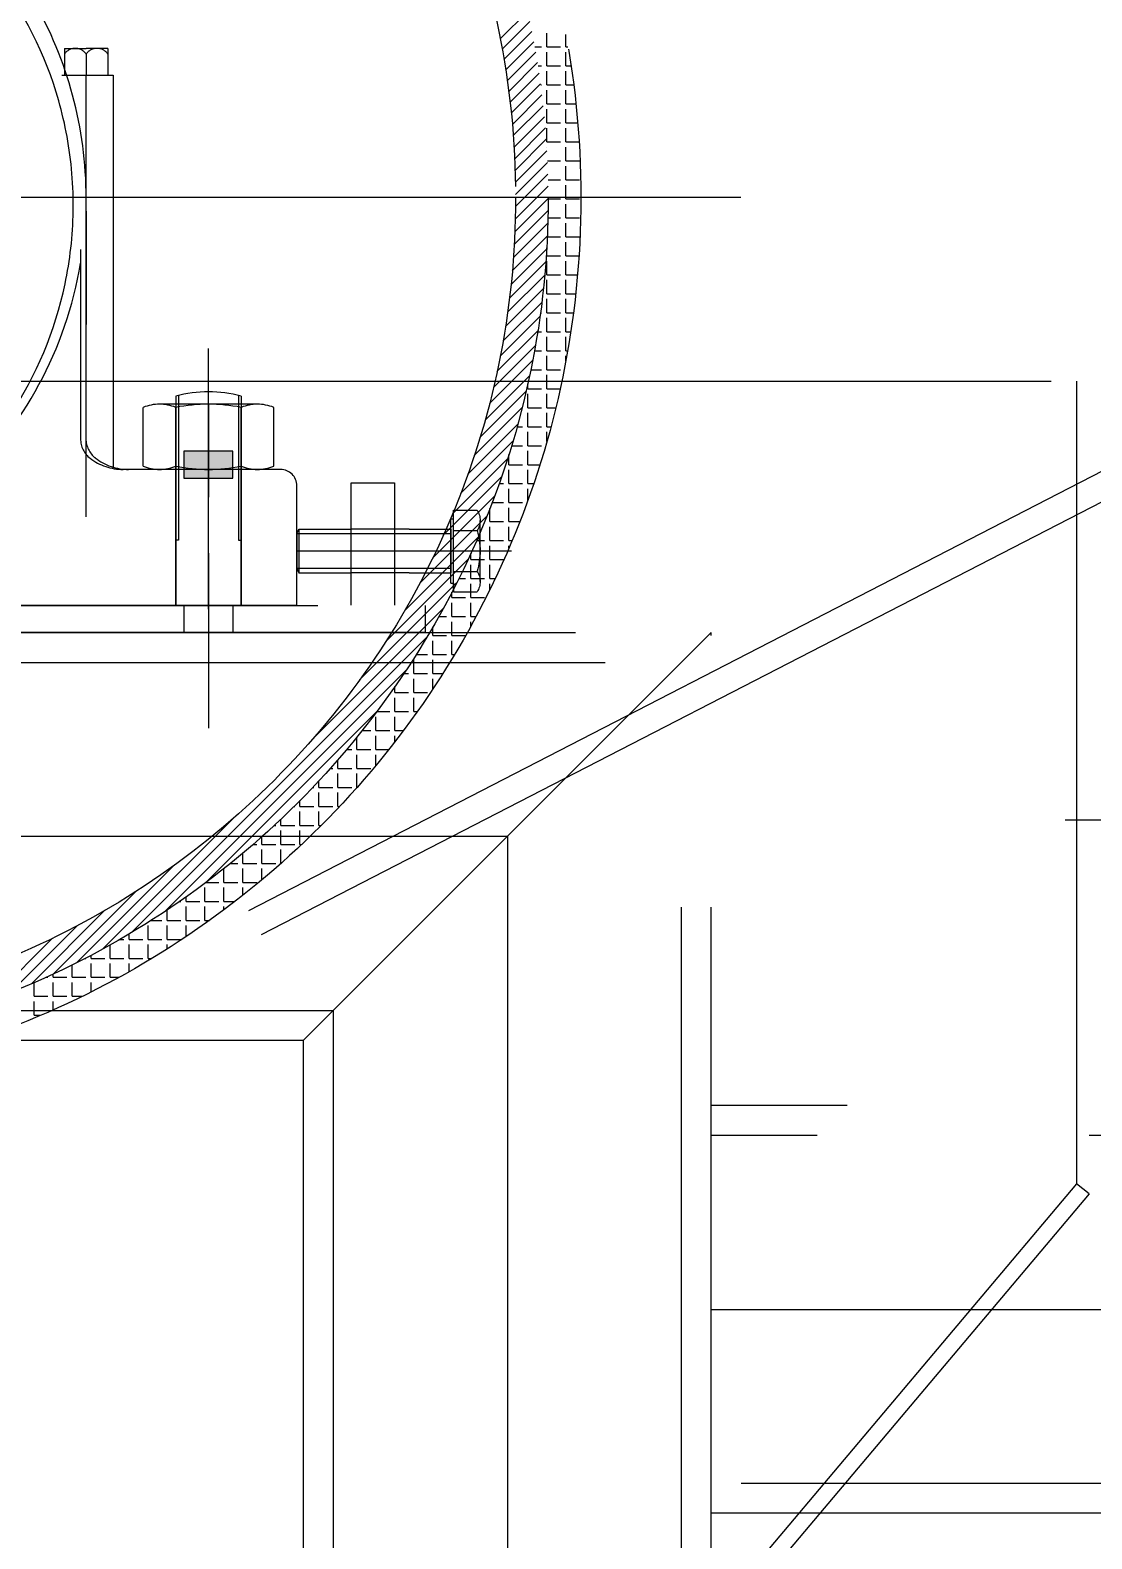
# Model space of a CAD drawing. Header units: inches. Extents: x 0 to 157513, y -28488 to 35640.
# Drawn here: x 34053 to 34443, y 19173 to 19728 of the extents above; entities that cross this region are included whole.
import ezdxf

# ---------------------------------------------------------------- set-up
doc = ezdxf.new("R2010")
doc.units = ezdxf.units.IN
doc.header["$LTSCALE"] = 400
doc.header["$MEASUREMENT"] = 0
doc.linetypes.add('CENTER', pattern=[2, 1.25, -0.25, 0.25, -0.25])
doc.linetypes.add('PHANTOM', pattern=[2.5, 1.25, -0.25, 0.25, -0.25, 0.25, -0.25])
doc.layers.add('BF STR', color=8, linetype='PHANTOM', lineweight=5)
doc.layers.add('cen', color=1, linetype='CENTER')
doc.styles.add('ROMANS', font='romans')
doc.dimstyles.new('SAM2 60 SC', dxfattribs={"dimscale": 60, "dimtxt": 2.5, "dimasz": 2.5, "dimexe": 1.25, "dimexo": 0.625, "dimtad": 1, "dimtoh": 1, "dimdec": 0, "dimdsep": 46, "dimtxsty": 'ROMANS', "dimblk": 'OBLIQUE', "dimcen": 2.5, "dimclrd": 1, "dimclre": 1, "dimclrt": 256, "dimadec": 0, "dimazin": 2, "dimtfac": 1, "dimtdec": 0, "dimtofl": 0, "dimtmove": 0, "dimatfit": 3, "dimfxl": 1, "dimtolj": 1, "dimtzin": 0, "dimarcsym": 1})

# ---------------------------------------------------------------- blocks, each defined once
blk = doc.blocks.new('611bf4 strgaele')
at = {"layer": 'BF STR'}
h = blk.add_hatch(color=256, dxfattribs=at)
h.paths.add_polyline_path([(-269219.44, 33577.88), (-269219.44, 33567.88), (-269210.44, 33567.88), (-269210.44, 33577.88)])
h.paths.add_polyline_path([(-269201.44, 33577.88), (-269210.44, 33577.88), (-269210.44, 33567.88), (-269201.44, 33567.88)])
for p, q in [((-269103.12, 33729.51, -169.38), (-269092.99, 33739.64, -169.38)), ((-269102.4, 33725.73, -169.38), (-269092.19, 33735.95, -169.38)), ((-269101.73, 33721.92, -169.38), (-269091.43, 33732.22, -169.38)), ((-269101.1, 33718.06, -169.38), (-269090.7, 33728.45, -169.38)), ((-269085.99, 33726.55, -169.38), (-269085.99, 33731.63, -169.38)), ((-269079, 33726.55, -169.38), (-269079, 33731.18, -169.38)), ((-269263.44, 33725.95, -169.38), (-269263.44, 33716.13, -169.38)), ((-269263.44, 33725.95, -169.38), (-269255.44, 33725.94, -169.38)), ((-269247.44, 33725.93, -169.38), (-269255.44, 33725.94, -169.38)), ((-269255.44, 33723.94, -169.38), (-269255.44, 33716.13, -169.38)), ((-269247.44, 33725.93, -169.38), (-269247.44, 33716.13, -169.38)), ((-269100.51, 33714.15, -169.38), (-269090.02, 33724.65, -169.38)), ((-269090.36, 33726.55, -169.38), (-269087.89, 33726.55, -169.38)), ((-269085.99, 33726.55, -169.38), (-269080.91, 33726.55, -169.38)), ((-269085.99, 33719.57, -169.38), (-269085.99, 33724.65, -169.38)), ((-269079, 33726.55, -169.38), (-269078.17, 33726.55, -169.38)), ((-269079, 33719.57, -169.38), (-269079, 33724.65, -169.38)), ((-269099.97, 33710.2, -169.38), (-269089.38, 33720.79, -169.38)), ((-269099.48, 33706.21, -169.38), (-269088.79, 33716.9, -169.38)), ((-269089.19, 33719.57, -169.38), (-269087.89, 33719.57, -169.38)), ((-269085.99, 33719.57, -169.38), (-269080.91, 33719.57, -169.38)), ((-269085.99, 33712.58, -169.38), (-269085.99, 33717.66, -169.38)), ((-269079, 33719.57, -169.38), (-269077.05, 33719.57, -169.38)), ((-269079, 33712.58, -169.38), (-269079, 33717.66, -169.38)), ((-269264.37, 33716.13, -169.38), (-269245.54, 33716.13, -169.38)), ((-269255.44, 33553.71, -169.38), (-269255.44, 33716.13, -169.38)), ((-269245.44, 33716.13, -169.38), (-269245.44, 33571.94, -169.38)), ((-269099.04, 33702.16, -169.38), (-269088.23, 33712.96, -169.38)), ((-269088.18, 33712.58, -169.38), (-269087.89, 33712.58, -169.38)), ((-269085.99, 33712.58, -169.38), (-269080.91, 33712.58, -169.38)), ((-269079, 33712.58, -169.38), (-269076.08, 33712.58, -169.38)), ((-269098.64, 33698.06, -169.38), (-269087.73, 33708.98, -169.38)), ((-269085.99, 33705.6, -169.38), (-269085.99, 33710.68, -169.38)), ((-269085.99, 33705.6, -169.38), (-269080.91, 33705.6, -169.38)), ((-269079, 33705.6, -169.38), (-269079, 33710.68, -169.38)), ((-269079, 33705.6, -169.38), (-269075.27, 33705.6, -169.38)), ((-269098.3, 33693.92, -169.38), (-269087.27, 33704.95, -169.38)), ((-269098.01, 33689.71, -169.38), (-269086.85, 33700.88, -169.38)), ((-269085.99, 33698.61, -169.38), (-269085.99, 33703.69, -169.38)), ((-269079, 33698.61, -169.38), (-269079, 33703.69, -169.38)), ((-269097.78, 33685.45, -169.38), (-269086.49, 33696.75, -169.38)), ((-269085.99, 33698.61, -169.38), (-269080.91, 33698.61, -169.38)), ((-269085.99, 33691.63, -169.38), (-269085.99, 33696.71, -169.38)), ((-269079, 33698.61, -169.38), (-269074.6, 33698.61, -169.38)), ((-269079, 33691.63, -169.38), (-269079, 33696.71, -169.38)), ((-269097.61, 33681.14, -169.38), (-269086.17, 33692.57, -169.38)), ((-269085.99, 33691.63, -169.38), (-269080.91, 33691.63, -169.38)), ((-269085.99, 33689.66, -169.38), (-269085.99, 33689.72, -169.38)), ((-269079, 33691.63, -169.38), (-269074.09, 33691.63, -169.38)), ((-269079, 33684.64, -169.38), (-269079, 33689.72, -169.38)), ((-269097.5, 33676.76, -169.38), (-269085.91, 33688.34, -169.38)), ((-269097.45, 33672.32, -169.38), (-269085.71, 33684.06, -169.38)), ((-269085.73, 33684.64, -169.38), (-269080.91, 33684.64, -169.38)), ((-269079, 33684.64, -169.38), (-269073.92, 33684.64, -169.38)), ((-269097.46, 33667.81, -169.38), (-269085.56, 33679.72, -169.38)), ((-269079, 33677.66, -169.38), (-269079, 33682.74, -169.38)), ((-269097.55, 33663.24, -169.38), (-269085.47, 33675.31, -169.38)), ((-269085.51, 33677.66, -169.38), (-269080.91, 33677.66, -169.38)), ((-269079, 33677.66, -169.38), (-269073.92, 33677.66, -169.38)), ((-269079, 33670.67, -169.38), (-269079, 33675.75, -169.38)), ((-269127.43, 33671.13, -169.38), (-270574.44, 33671.13, -169.38)), ((-269014.54, 33671.13, -169.38), (-269817.75, 33671.13, -169.38)), ((-269177.94, 33671.13, -169.38), (-269601.12, 33671.13, -169.38)), ((-269097.7, 33658.59, -169.38), (-269085.44, 33670.85, -169.38)), ((-269085.44, 33670.67, -169.38), (-269080.91, 33670.67, -169.38)), ((-269079, 33670.67, -169.38), (-269073.92, 33670.67, -169.38)), ((-269079, 33663.69, -169.38), (-269079, 33668.77, -169.38)), ((-269255.44, 33666.13, -169.38), (-269255.51, 33582.46, -169.38)), ((-269098.25, 33649.07, -169.38), (-269085.58, 33661.73, -169.38)), ((-269097.94, 33653.87, -169.38), (-269085.48, 33666.33, -169.38)), ((-269085.53, 33663.69, -169.38), (-269080.91, 33663.69, -169.38)), ((-269079, 33663.69, -169.38), (-269073.92, 33663.69, -169.38)), ((-269079, 33656.7, -169.38), (-269079, 33661.78, -169.38)), ((-269098.65, 33644.18, -169.38), (-269085.76, 33657.07, -169.38)), ((-269085.78, 33656.7, -169.38), (-269080.91, 33656.7, -169.38)), ((-269079, 33656.7, -169.38), (-269073.92, 33656.7, -169.38)), ((-269257.46, 33652.02, -169.38), (-269257.51, 33582.4, -169.38)), ((-269099.13, 33639.21, -169.38), (-269086.01, 33652.33, -169.38)), ((-269085.99, 33649.72, -169.38), (-269085.99, 33652.6, -169.38)), ((-269079, 33649.72, -169.38), (-269079, 33654.8, -169.38)), ((-269099.71, 33634.13, -169.38), (-269086.33, 33647.52, -169.38)), ((-269085.99, 33649.72, -169.38), (-269080.91, 33649.72, -169.38)), ((-269085.99, 33642.73, -169.38), (-269085.99, 33647.81, -169.38)), ((-269079, 33649.72, -169.38), (-269074.15, 33649.72, -169.38)), ((-269079, 33642.73, -169.38), (-269079, 33647.81, -169.38)), ((-269100.39, 33628.96, -169.38), (-269086.74, 33642.62, -169.38)), ((-269085.99, 33642.73, -169.38), (-269080.91, 33642.73, -169.38)), ((-269085.99, 33635.75, -169.38), (-269085.99, 33640.83, -169.38)), ((-269079, 33642.73, -169.38), (-269074.68, 33642.73, -169.38)), ((-269079, 33635.75, -169.38), (-269079, 33640.83, -169.38)), ((-268751.18, 33637.72, -169.38), (-269250.71, 33380.43, -10023.68)), ((-269101.18, 33623.68, -169.38), (-269087.23, 33637.64, -169.38)), ((-269085.99, 33635.75, -169.38), (-269080.91, 33635.75, -169.38)), ((-269085.99, 33628.76, -169.38), (-269085.99, 33633.84, -169.38)), ((-269079, 33635.75, -169.38), (-269075.36, 33635.75, -169.38)), ((-269079, 33628.76, -169.38), (-269079, 33633.84, -169.38)), ((-268746.6, 33628.83, -169.38), (-269246.13, 33371.54, -10023.68)), ((-269102.09, 33618.29, -169.38), (-269087.81, 33632.56, -169.38)), ((-269088.31, 33628.76, -169.38), (-269087.89, 33628.76, -169.38)), ((-269085.99, 33628.76, -169.38), (-269080.91, 33628.76, -169.38)), ((-269079, 33628.76, -169.38), (-269076.2, 33628.76, -169.38)), ((-269103.12, 33612.77, -169.38), (-269088.5, 33627.39, -169.38)), ((-269085.99, 33621.78, -169.38), (-269085.99, 33626.86, -169.38)), ((-269079, 33621.78, -169.38), (-269079, 33626.86, -169.38)), ((-269105.6, 33601.31, -169.38), (-269090.18, 33616.73, -169.38)), ((-269104.29, 33607.11, -169.38), (-269089.28, 33622.11, -169.38)), ((-269089.34, 33621.78, -169.38), (-269087.89, 33621.78, -169.38)), ((-269085.99, 33621.78, -169.38), (-269080.91, 33621.78, -169.38)), ((-269085.99, 33614.79, -169.38), (-269085.99, 33619.87, -169.38)), ((-269079, 33621.78, -169.38), (-269077.19, 33621.78, -169.38)), ((-269079, 33614.79, -169.38), (-269079, 33619.87, -169.38)), ((-269210.44, 33519.75, -169.38), (-269210.44, 33615.66, -169.38)), ((-269107.08, 33595.34, -169.38), (-269091.19, 33611.22, -169.38)), ((-269090.52, 33614.79, -169.38), (-269087.89, 33614.79, -169.38)), ((-269085.99, 33614.79, -169.38), (-269080.91, 33614.79, -169.38)), ((-269085.99, 33607.81, -169.38), (-269085.99, 33612.89, -169.38)), ((-269079, 33614.79, -169.38), (-269078.33, 33614.79, -169.38)), ((-269079, 33611.09, -169.38), (-269079, 33612.89, -169.38)), ((-269108.74, 33589.19, -169.38), (-269092.34, 33605.59, -169.38)), ((-269091.88, 33607.81, -169.38), (-269087.89, 33607.81, -169.38)), ((-269085.99, 33607.81, -169.38), (-269080.91, 33607.81, -169.38)), ((-269085.99, 33600.82, -169.38), (-269085.99, 33605.9, -169.38)), ((-269400.44, 33603.63, -169.38), (-268891.29, 33603.63, -169.38)), ((-269092.97, 33600.82, -169.38), (-269092.97, 33602.67, -169.38)), ((-269092.97, 33600.82, -169.38), (-269087.89, 33600.82, -169.38)), ((-269085.99, 33600.82, -169.38), (-269081.09, 33600.82, -169.38)), ((-268891.07, 33603.63, -169.38), (-268891.07, 33308.28, -169.38)), ((-269192.44, 33595.13, -169.38), (-269228.45, 33595.13, -169.38)), ((-269222.44, 33598.13, -169.38), (-269222.44, 33521.13, -169.38)), ((-269221.44, 33598.38, -169.38), (-269221.44, 33545.17, -169.38)), ((-269210.44, 33594.88, -169.38), (-269210.44, 33560.88, -169.38)), ((-269199.44, 33598.38, -169.38), (-269199.44, 33545.17, -169.38)), ((-269198.44, 33598.13, -169.38), (-269198.44, 33521.13, -169.38)), ((-269110.59, 33582.84, -169.38), (-269093.63, 33599.81, -169.38)), ((-269092.97, 33593.84, -169.38), (-269092.97, 33598.92, -169.38)), ((-269085.99, 33593.84, -169.38), (-269085.99, 33598.92, -169.38)), ((-269234.45, 33572.31, -169.38), (-269234.45, 33593.95, -169.38)), ((-269222.45, 33572.31, -169.38), (-269222.45, 33593.95, -169.38)), ((-269198.44, 33572.31, -169.38), (-269198.44, 33593.95, -169.38)), ((-269186.44, 33572.31, -169.38), (-269186.44, 33593.95, -169.38)), ((-269112.68, 33576.27, -169.38), (-269095.06, 33593.88, -169.38)), ((-269095.08, 33593.84, -169.38), (-269094.88, 33593.84, -169.38)), ((-269092.97, 33593.84, -169.38), (-269087.89, 33593.84, -169.38)), ((-269092.97, 33586.85, -169.38), (-269092.97, 33591.93, -169.38)), ((-269085.99, 33593.84, -169.38), (-269082.71, 33593.84, -169.38)), ((-269085.99, 33586.85, -169.38), (-269085.99, 33591.93, -169.38)), ((-269115.02, 33569.43, -169.38), (-269096.67, 33587.78, -169.38)), ((-269096.93, 33586.85, -169.38), (-269094.88, 33586.85, -169.38)), ((-269092.97, 33586.85, -169.38), (-269087.89, 33586.85, -169.38)), ((-269092.97, 33579.87, -169.38), (-269092.97, 33584.95, -169.38)), ((-269085.99, 33586.85, -169.38), (-269084.49, 33586.85, -169.38)), ((-269085.99, 33581.43, -169.38), (-269085.99, 33584.95, -169.38)), ((-269201.44, 33577.88, -169.38), (-269219.44, 33577.88, -169.38)), ((-269219.44, 33577.88, -169.38), (-269219.44, 33567.88, -169.38)), ((-269201.44, 33567.88, -169.38), (-269201.44, 33577.88, -169.38)), ((-269117.66, 33562.3, -169.38), (-269098.47, 33581.5, -169.38)), ((-269098.96, 33579.87, -169.38), (-269094.88, 33579.87, -169.38)), ((-269092.97, 33579.87, -169.38), (-269087.89, 33579.87, -169.38)), ((-269092.97, 33572.88, -169.38), (-269092.97, 33577.96, -169.38)), ((-269222.44, 33521.13, -169.38), (-269222.44, 33577.13, -169.38)), ((-269222.44, 33521.13, -169.38), (-269222.44, 33576.13, -169.38)), ((-269198.44, 33521.13, -169.38), (-269198.44, 33577.13, -169.38)), ((-269198.44, 33521.13, -169.38), (-269198.44, 33576.13, -169.38)), ((-269120.66, 33554.81, -169.38), (-269100.47, 33575, -169.38)), ((-269099.96, 33572.88, -169.38), (-269099.96, 33576.61, -169.38)), ((-269099.96, 33572.88, -169.38), (-269094.88, 33572.88, -169.38)), ((-269092.97, 33572.88, -169.38), (-269088.55, 33572.88, -169.38)), ((-269183.94, 33571.13, -169.38), (-269241.83, 33571.13, -169.38)), ((-269183.94, 33571.13, -169.38), (-269241.83, 33571.13, -169.38)), ((-269192.44, 33571.13, -169.38), (-269228.45, 33571.13, -169.38)), ((-269192.44, 33571.13, -169.38), (-269228.45, 33571.13, -169.38)), ((-269222.44, 33521.13, -169.38), (-269222.44, 33571.13, -169.38)), ((-269222.44, 33521.13, -169.38), (-269222.44, 33571.13, -169.38)), ((-269222.44, 33521.13, -169.38), (-269222.44, 33571.13, -169.38)), ((-269222.44, 33521.13, -169.38), (-269222.44, 33571.13, -169.38)), ((-269222.44, 33521.13, -169.38), (-269222.44, 33571.13, -169.38)), ((-269219.44, 33567.88, -169.38), (-269201.44, 33567.88, -169.38)), ((-269198.44, 33521.13, -169.38), (-269198.44, 33571.13, -169.38)), ((-269198.44, 33521.13, -169.38), (-269198.44, 33571.13, -169.38)), ((-269198.44, 33521.13, -169.38), (-269198.44, 33571.13, -169.38)), ((-269198.44, 33521.13, -169.38), (-269198.44, 33571.13, -169.38)), ((-269198.44, 33521.13, -169.38), (-269198.44, 33571.13, -169.38)), ((-269198.44, 33521.13, -169.38), (-269198.44, 33571.13, -169.38)), ((-269124.08, 33546.9, -169.38), (-269102.71, 33568.27, -169.38)), ((-269099.96, 33565.9, -169.38), (-269099.96, 33570.98, -169.38)), ((-269092.97, 33565.9, -169.38), (-269092.97, 33570.98, -169.38)), ((-269177.94, 33521.13, -169.38), (-269177.94, 33565.13, -169.38)), ((-269157.94, 33521.14, -169.38), (-269157.94, 33566.15, -169.38)), ((-269157.94, 33566.15, -169.38), (-269141.94, 33566.15, -169.38)), ((-269141.94, 33566.15, -169.38), (-269141.94, 33521.14, -169.38)), ((-269128.04, 33538.46, -169.38), (-269105.22, 33561.27, -169.38)), ((-269103.54, 33565.9, -169.38), (-269101.86, 33565.9, -169.38)), ((-269099.96, 33565.9, -169.38), (-269094.88, 33565.9, -169.38)), ((-269099.96, 33558.91, -169.38), (-269099.96, 33563.99, -169.38)), ((-269092.97, 33565.9, -169.38), (-269090.84, 33565.9, -169.38)), ((-269092.97, 33559.82, -169.38), (-269092.97, 33563.99, -169.38)), ((-269120.3, 33556.15, -169.38), (-269111.62, 33556.15, -169.38)), ((-269120.3, 33553, -169.38), (-269120.3, 33556.15, -169.38)), ((-269120.3, 33526.14, -169.38), (-269120.3, 33556.15, -169.38)), ((-269120.3, 33556.15, -169.38), (-269111.62, 33556.15, -169.38)), ((-269120.3, 33553, -169.38), (-269120.3, 33556.15, -169.38)), ((-269106.94, 33551.93, -169.38), (-269106.94, 33556.75, -169.38)), ((-269106.11, 33558.91, -169.38), (-269101.86, 33558.91, -169.38)), ((-269099.96, 33558.91, -169.38), (-269094.88, 33558.91, -169.38)), ((-269099.96, 33551.93, -169.38), (-269099.96, 33557.01, -169.38)), ((-269132.67, 33529.33, -169.38), (-269108.05, 33553.95, -169.38)), ((-269121.28, 33529.29, -169.38), (-269121.28, 33553, -169.38)), ((-269121.28, 33553, -169.38), (-269120.3, 33553, -169.38)), ((-269121.28, 33529.29, -169.38), (-269121.28, 33553, -169.38)), ((-269121.28, 33553, -169.38), (-269120.3, 33553, -169.38)), ((-269110.51, 33529.89, -169.38), (-269110.51, 33552.4, -169.38)), ((-269110.51, 33529.89, -169.38), (-269110.51, 33552.4, -169.38)), ((-269108.87, 33551.93, -169.38), (-269108.85, 33551.93, -169.38)), ((-269106.94, 33551.93, -169.38), (-269101.86, 33551.93, -169.38)), ((-269099.96, 33551.93, -169.38), (-269095.95, 33551.93, -169.38)), ((-269221.44, 33545.17, -169.38), (-269222.44, 33545.17, -169.38)), ((-269199.44, 33545.17, -169.38), (-269198.44, 33545.17, -169.38)), ((-269177.94, 33547.55, -169.38), (-269177.14, 33549.15, -169.38)), ((-269177.94, 33547.55, -169.38), (-269121.28, 33547.55, -169.38)), ((-269177.94, 33547.55, -169.38), (-269177.94, 33534.75, -169.38)), ((-269177.14, 33549.15, -169.38), (-269157.94, 33549.15, -169.38)), ((-269177.14, 33549.15, -169.38), (-269177.14, 33533.15, -169.38)), ((-269136.61, 33549.15, -169.38), (-269157.94, 33549.15, -169.38)), ((-269138.25, 33519.26, -169.38), (-269111.25, 33546.26, -169.38)), ((-269136.61, 33549.15, -169.38), (-269121.28, 33549.15, -169.38)), ((-269121.28, 33549.15, -169.38), (-269121.28, 33533.15, -169.38)), ((-269121.28, 33549.15, -169.38), (-269121.28, 33533.15, -169.38)), ((-269120.3, 33548.65, -169.38), (-269111.62, 33548.65, -169.38)), ((-269120.3, 33548.65, -169.38), (-269111.62, 33548.65, -169.38)), ((-269111.83, 33544.94, -169.38), (-269108.85, 33544.94, -169.38)), ((-269106.94, 33544.94, -169.38), (-269106.94, 33550.02, -169.38)), ((-269106.94, 33544.94, -169.38), (-269101.86, 33544.94, -169.38)), ((-269099.96, 33544.94, -169.38), (-269099.96, 33550.02, -169.38)), ((-269099.96, 33544.94, -169.38), (-269098.77, 33544.94, -169.38)), ((-269210.44, 33540.36, -169.38), (-269210.44, 33475.93, -169.38)), ((-269177.94, 33541.15, -169.38), (-269112.05, 33541.15, -169.38)), ((-269177.94, 33541.15, -169.38), (-269121.28, 33541.15, -169.38)), ((-269164.61, 33541.15, -169.38), (-269123.28, 33541.15, -169.38)), ((-269157.94, 33541.15, -169.38), (-269105.94, 33541.15, -169.38)), ((-269152.95, 33541.15, -169.38), (-269098.89, 33541.15, -169.38)), ((-269152.95, 33541.15, -169.38), (-269098.89, 33541.15, -169.38)), ((-269113.93, 33537.96, -169.38), (-269113.93, 33540.23, -169.38)), ((-269106.94, 33537.96, -169.38), (-269106.94, 33543.04, -169.38)), ((-269099.96, 33542.14, -169.38), (-269099.96, 33543.04, -169.38)), ((-269177.94, 33534.75, -169.38), (-269121.28, 33534.75, -169.38)), ((-269177.94, 33534.75, -169.38), (-269177.14, 33533.15, -169.38)), ((-269145.26, 33507.77, -169.38), (-269114.91, 33538.12, -169.38)), ((-269120.3, 33533.64, -169.38), (-269111.62, 33533.64, -169.38)), ((-269120.3, 33533.64, -169.38), (-269111.62, 33533.64, -169.38)), ((-269113.93, 33537.96, -169.38), (-269108.85, 33537.96, -169.38)), ((-269113.93, 33530.97, -169.38), (-269113.93, 33536.05, -169.38)), ((-269106.94, 33537.96, -169.38), (-269101.86, 33537.96, -169.38)), ((-269106.94, 33530.97, -169.38), (-269106.94, 33536.05, -169.38)), ((-269177.14, 33533.15, -169.38), (-269157.94, 33533.15, -169.38)), ((-269136.61, 33533.15, -169.38), (-269157.94, 33533.15, -169.38)), ((-269154.82, 33493.71, -169.38), (-269119.13, 33529.4, -169.38)), ((-269136.61, 33533.15, -169.38), (-269121.28, 33533.15, -169.38)), ((-269121.28, 33529.29, -169.38), (-269120.3, 33529.29, -169.38)), ((-269121.28, 33529.29, -169.38), (-269120.3, 33529.29, -169.38)), ((-269120.3, 33529.29, -169.38), (-269120.3, 33526.14, -169.38)), ((-269118.35, 33530.97, -169.38), (-269115.83, 33530.97, -169.38)), ((-269113.93, 33530.97, -169.38), (-269108.85, 33530.97, -169.38)), ((-269113.93, 33523.99, -169.38), (-269113.93, 33529.07, -169.38)), ((-269106.94, 33530.97, -169.38), (-269105.01, 33530.97, -169.38)), ((-269106.94, 33526.96, -169.38), (-269106.94, 33529.07, -169.38)), ((-269120.91, 33523.99, -169.38), (-269120.91, 33525.92, -169.38)), ((-269120.91, 33523.99, -169.38), (-269115.83, 33523.99, -169.38)), ((-269120.3, 33526.14, -169.38), (-269111.62, 33526.14, -169.38)), ((-269113.93, 33523.99, -169.38), (-269108.85, 33523.99, -169.38)), ((-269670.19, 33521.13, -169.38), (-269130.69, 33521.13, -169.38)), ((-269177.94, 33521.13, -169.38), (-269622.94, 33521.13, -169.38)), ((-269219.44, 33521.14, -169.38), (-269219.44, 33511.14, -169.38)), ((-269201.44, 33521.14, -169.38), (-269201.44, 33511.14, -169.38)), ((-269172.25, 33471.8, -169.38), (-269124.1, 33519.95, -169.38)), ((-269130.69, 33521.13, -169.38), (-269130.69, 33511.13, -169.38)), ((-269125.73, 33517, -169.38), (-269122.82, 33517, -169.38)), ((-269120.91, 33517, -169.38), (-269120.91, 33522.08, -169.38)), ((-269120.91, 33517, -169.38), (-269115.83, 33517, -169.38)), ((-269113.93, 33517, -169.38), (-269113.93, 33522.08, -169.38)), ((-269113.93, 33517, -169.38), (-269112.05, 33517, -169.38)), ((-269127.9, 33510.02, -169.38), (-269127.9, 33513.19, -169.38)), ((-269120.91, 33510.02, -169.38), (-269120.91, 33515.1, -169.38)), ((-269113.93, 33513.53, -169.38), (-269113.93, 33515.1, -169.38)), ((-270575.44, 33511.13, -169.38), (-269025.44, 33511.13, -169.38)), ((-269130.69, 33511.13, -169.38), (-269670.19, 33511.13, -169.38)), ((-269238.76, 33400.79, -169.38), (-269130.11, 33509.45, -169.38)), ((-269025.44, 33511.13, -169.38), (-269175.45, 33361.13, -169.38)), ((-269127.9, 33510.02, -169.38), (-269122.82, 33510.02, -169.38)), ((-269127.9, 33503.03, -169.38), (-269127.9, 33508.11, -169.38)), ((-269120.91, 33510.02, -169.38), (-269115.89, 33510.02, -169.38)), ((-269120.91, 33503.03, -169.38), (-269120.91, 33508.11, -169.38)), ((-269025.44, 32910.06, -169.38), (-269025.44, 33511.13, -169.38)), ((-270564.44, 33500.13, -169.38), (-269036.44, 33500.13, -169.38)), ((-269134.88, 33496.05, -169.38), (-269134.88, 33501.13, -169.38)), ((-269134.05, 33503.03, -169.38), (-269129.8, 33503.03, -169.38)), ((-269127.9, 33503.03, -169.38), (-269122.82, 33503.03, -169.38)), ((-269127.9, 33496.05, -169.38), (-269127.9, 33501.13, -169.38)), ((-269120.91, 33503.03, -169.38), (-269119.96, 33503.03, -169.38)), ((-269036.44, 32910.06, -169.38), (-269036.44, 33500.13, -169.38)), ((-269226.64, 33408.42, -169.38), (-269137.73, 33497.33, -169.38)), ((-269138.59, 33496.05, -169.38), (-269136.79, 33496.05, -169.38)), ((-269134.88, 33496.05, -169.38), (-269129.8, 33496.05, -169.38)), ((-269127.9, 33496.05, -169.38), (-269124.27, 33496.05, -169.38)), ((-269141.87, 33489.06, -169.38), (-269141.87, 33491.23, -169.38)), ((-269141.87, 33489.06, -169.38), (-269136.79, 33489.06, -169.38)), ((-269134.88, 33489.06, -169.38), (-269134.88, 33494.14, -169.38)), ((-269134.88, 33489.06, -169.38), (-269129.8, 33489.06, -169.38)), ((-269127.9, 33490.44, -169.38), (-269127.9, 33494.14, -169.38)), ((-269141.87, 33482.08, -169.38), (-269141.87, 33487.16, -169.38)), ((-269134.88, 33482.08, -169.38), (-269134.88, 33487.16, -169.38)), ((-269211.43, 33419.14, -169.38), (-269148.46, 33482.12, -169.38)), ((-269148.85, 33475.09, -169.38), (-269148.85, 33480.17, -169.38)), ((-269148.49, 33482.08, -169.38), (-269143.77, 33482.08, -169.38)), ((-269141.87, 33482.08, -169.38), (-269136.79, 33482.08, -169.38)), ((-269141.87, 33475.09, -169.38), (-269141.87, 33480.17, -169.38)), ((-269134.88, 33482.08, -169.38), (-269133.64, 33482.08, -169.38)), ((-269155.84, 33468.11, -169.38), (-269155.84, 33472.65, -169.38)), ((-269153.88, 33475.09, -169.38), (-269150.76, 33475.09, -169.38)), ((-269148.85, 33475.09, -169.38), (-269143.77, 33475.09, -169.38)), ((-269148.85, 33468.11, -169.38), (-269148.85, 33473.19, -169.38)), ((-269141.87, 33475.09, -169.38), (-269138.73, 33475.09, -169.38)), ((-269141.87, 33470.96, -169.38), (-269141.87, 33473.19, -169.38)), ((-269159.6, 33468.11, -169.38), (-269157.74, 33468.11, -169.38)), ((-269155.84, 33468.11, -169.38), (-269150.76, 33468.11, -169.38)), ((-269148.85, 33468.11, -169.38), (-269144.11, 33468.11, -169.38)), ((-269162.82, 33461.12, -169.38), (-269162.82, 33464.34, -169.38)), ((-269155.84, 33461.12, -169.38), (-269155.84, 33466.2, -169.38)), ((-269148.85, 33462.25, -169.38), (-269148.85, 33466.2, -169.38)), ((-269169.81, 33454.14, -169.38), (-269169.81, 33456.58, -169.38)), ((-269165.67, 33461.12, -169.38), (-269164.73, 33461.12, -169.38)), ((-269162.82, 33461.12, -169.38), (-269157.74, 33461.12, -169.38)), ((-269162.82, 33454.14, -169.38), (-269162.82, 33459.22, -169.38)), ((-269155.84, 33461.12, -169.38), (-269150.76, 33461.12, -169.38)), ((-269155.84, 33454.14, -169.38), (-269155.84, 33459.22, -169.38)), ((-269172.11, 33454.14, -169.38), (-269171.71, 33454.14, -169.38)), ((-269169.81, 33454.14, -169.38), (-269164.73, 33454.14, -169.38)), ((-269169.81, 33447.15, -169.38), (-269169.81, 33452.23, -169.38)), ((-269162.82, 33454.14, -169.38), (-269157.74, 33454.14, -169.38)), ((-269162.82, 33447.15, -169.38), (-269162.82, 33452.23, -169.38)), ((-269155.84, 33454.14, -169.38), (-269155.82, 33454.14, -169.38)), ((-269178.96, 33447.15, -169.38), (-269178.7, 33447.15, -169.38)), ((-269176.79, 33447.15, -169.38), (-269176.79, 33449.31, -169.38)), ((-269176.79, 33447.15, -169.38), (-269171.71, 33447.15, -169.38)), ((-269176.79, 33440.17, -169.38), (-269176.79, 33445.25, -169.38)), ((-269169.81, 33447.15, -169.38), (-269164.73, 33447.15, -169.38)), ((-269169.81, 33440.17, -169.38), (-269169.81, 33445.25, -169.38)), ((-269162.82, 33447.15, -169.38), (-269162.2, 33447.15, -169.38)), ((-269249.26, 33394.79, -169.38), (-269201.11, 33442.94, -169.38)), ((-269186.25, 33440.17, -169.38), (-269185.68, 33440.17, -169.38)), ((-269183.78, 33440.17, -169.38), (-269183.78, 33442.48, -169.38)), ((-269183.78, 33440.17, -169.38), (-269178.7, 33440.17, -169.38)), ((-269176.79, 33440.17, -169.38), (-269171.71, 33440.17, -169.38)), ((-269169.81, 33440.17, -169.38), (-269168.96, 33440.17, -169.38)), ((-268395.25, 33442.14, -169.38), (-268920.75, 33442.14, -169.38)), ((-269100.45, 33436.13, -169.38), (-270500.44, 33436.13, -169.38)), ((-269190.76, 33433.18, -169.38), (-269190.76, 33436.06, -169.38)), ((-269183.78, 33433.18, -169.38), (-269183.78, 33438.26, -169.38)), ((-269176.79, 33433.18, -169.38), (-269176.79, 33438.26, -169.38)), ((-269100.44, 33436.13, -169.38), (-269100.44, 32897.99, -169.38)), ((-269197.75, 33426.2, -169.38), (-269197.75, 33430.01, -169.38)), ((-269194.04, 33433.18, -169.38), (-269192.67, 33433.18, -169.38)), ((-269190.76, 33433.18, -169.38), (-269185.68, 33433.18, -169.38)), ((-269190.76, 33426.2, -169.38), (-269190.76, 33431.28, -169.38)), ((-269183.78, 33433.18, -169.38), (-269178.7, 33433.18, -169.38)), ((-269183.78, 33426.21, -169.38), (-269183.78, 33431.28, -169.38)), ((-269176.79, 33433.18, -169.38), (-269176.15, 33433.18, -169.38)), ((-269258.72, 33389.82, -169.38), (-269223.03, 33425.51, -169.38)), ((-269204.73, 33419.21, -169.38), (-269204.73, 33424.29, -169.38)), ((-269202.38, 33426.2, -169.38), (-269199.65, 33426.2, -169.38)), ((-269197.75, 33426.2, -169.38), (-269192.67, 33426.2, -169.38)), ((-269197.75, 33419.21, -169.38), (-269197.75, 33424.29, -169.38)), ((-269190.76, 33426.2, -169.38), (-269185.68, 33426.2, -169.38)), ((-269190.76, 33420.21, -169.38), (-269190.76, 33424.29, -169.38)), ((-269211.72, 33412.23, -169.38), (-269211.72, 33417.31, -169.38)), ((-269211.34, 33419.21, -169.38), (-269206.64, 33419.21, -169.38)), ((-269204.73, 33419.21, -169.38), (-269199.65, 33419.21, -169.38)), ((-269204.73, 33412.23, -169.38), (-269204.73, 33417.31, -169.38)), ((-269197.75, 33419.21, -169.38), (-269192.67, 33419.21, -169.38)), ((-269197.75, 33414.53, -169.38), (-269197.75, 33417.31, -169.38)), ((-269267.43, 33385.6, -169.38), (-269237.08, 33415.95, -169.38)), ((-269221.02, 33412.23, -169.38), (-269220.61, 33412.23, -169.38)), ((-269218.7, 33412.23, -169.38), (-269218.7, 33413.85, -169.38)), ((-269218.7, 33412.23, -169.38), (-269213.62, 33412.23, -169.38)), ((-269211.72, 33412.23, -169.38), (-269206.64, 33412.23, -169.38)), ((-269204.73, 33412.23, -169.38), (-269200.7, 33412.23, -169.38)), ((-269275.57, 33381.94, -169.38), (-269248.57, 33408.94, -169.38)), ((-269225.69, 33405.24, -169.38), (-269225.69, 33409.05, -169.38)), ((-269218.7, 33405.24, -169.38), (-269218.7, 33410.32, -169.38)), ((-269211.72, 33405.24, -169.38), (-269211.72, 33410.32, -169.38)), ((-269204.73, 33409.17, -169.38), (-269204.73, 33410.32, -169.38)), ((-269283.26, 33378.74, -169.38), (-269258.64, 33403.36, -169.38)), ((-269239.66, 33398.26, -169.38), (-269239.66, 33400.26, -169.38)), ((-269232.67, 33398.26, -169.38), (-269232.67, 33403.34, -169.38)), ((-269231.55, 33405.24, -169.38), (-269227.59, 33405.24, -169.38)), ((-269225.69, 33405.24, -169.38), (-269220.61, 33405.24, -169.38)), ((-269225.69, 33398.26, -169.38), (-269225.69, 33403.34, -169.38)), ((-269218.7, 33405.24, -169.38), (-269213.62, 33405.24, -169.38)), ((-269218.7, 33399.29, -169.38), (-269218.7, 33403.34, -169.38)), ((-269211.72, 33405.24, -169.38), (-269210.1, 33405.24, -169.38)), ((-269290.58, 33375.91, -169.38), (-269267.77, 33398.72, -169.38)), ((-269246.64, 33391.27, -169.38), (-269246.64, 33396.23, -169.38)), ((-269243.08, 33398.26, -169.38), (-269241.56, 33398.26, -169.38)), ((-269239.66, 33398.26, -169.38), (-269234.58, 33398.26, -169.38)), ((-269239.66, 33391.27, -169.38), (-269239.66, 33396.35, -169.38)), ((-269232.67, 33398.26, -169.38), (-269227.59, 33398.26, -169.38)), ((-269232.67, 33391.27, -169.38), (-269232.67, 33396.35, -169.38)), ((-269225.69, 33398.26, -169.38), (-269220.61, 33398.26, -169.38)), ((-269225.69, 33394.75, -169.38), (-269225.69, 33396.35, -169.38)), ((-269255.87, 33391.27, -169.38), (-269255.53, 33391.27, -169.38)), ((-269253.63, 33391.27, -169.38), (-269253.63, 33392.44, -169.38)), ((-269253.63, 33391.27, -169.38), (-269248.55, 33391.27, -169.38)), ((-269253.63, 33384.29, -169.38), (-269253.63, 33389.37, -169.38)), ((-269246.64, 33391.27, -169.38), (-269241.56, 33391.27, -169.38)), ((-269246.64, 33384.29, -169.38), (-269246.64, 33389.37, -169.38)), ((-269239.66, 33391.27, -169.38), (-269234.58, 33391.27, -169.38)), ((-269239.66, 33386.39, -169.38), (-269239.66, 33389.37, -169.38)), ((-269232.67, 33391.27, -169.38), (-269231.31, 33391.27, -169.38)), ((-269270.27, 33384.29, -169.38), (-269269.5, 33384.29, -169.38)), ((-269267.6, 33384.29, -169.38), (-269267.6, 33385.52, -169.38)), ((-269267.6, 33384.29, -169.38), (-269262.52, 33384.29, -169.38)), ((-269260.61, 33384.29, -169.38), (-269260.61, 33388.87, -169.38)), ((-269260.61, 33384.29, -169.38), (-269255.53, 33384.29, -169.38)), ((-269253.63, 33384.29, -169.38), (-269248.55, 33384.29, -169.38)), ((-269246.64, 33384.29, -169.38), (-269243.45, 33384.29, -169.38)), ((-269274.58, 33377.3, -169.38), (-269274.58, 33382.37, -169.38)), ((-269267.6, 33377.3, -169.38), (-269267.6, 33382.38, -169.38)), ((-269260.61, 33377.3, -169.38), (-269260.61, 33382.38, -169.38)), ((-269253.63, 33378.94, -169.38), (-269253.63, 33382.38, -169.38)), ((-269274.58, 33377.3, -169.38), (-269269.5, 33377.3, -169.38)), ((-269274.58, 33370.32, -169.38), (-269274.58, 33375.4, -169.38)), ((-269267.6, 33377.3, -169.38), (-269262.52, 33377.3, -169.38)), ((-269267.6, 33372.33, -169.38), (-269267.6, 33375.4, -169.38)), ((-269260.61, 33377.3, -169.38), (-269256.94, 33377.3, -169.38)), ((-270436.44, 33372.13, -169.38), (-269164.45, 33372.13, -169.38)), ((-269274.58, 33370.32, -169.38), (-269272.23, 33370.32, -169.38)), ((-269164.44, 32910.06, -169.38), (-269164.44, 33372.13, -169.38)), ((-270425.44, 33361.13, -169.38), (-269175.44, 33361.13, -169.38)), ((-269175.44, 32910.06, -169.38), (-269175.44, 33361.13, -169.38)), ((-268375.44, 33337.13, -169.38), (-269025.19, 33337.13, -169.38)), ((-268386.44, 33326.13, -169.38), (-269025.19, 33326.13, -169.38)), ((-268891.07, 33308.28, -169.38), (-269606.72, 32460.08, -159.78)), ((-268886.38, 33304.58, -169.38), (-268891.07, 33308.28, -169.38)), ((-268886.38, 33304.58, -169.38), (-269600.72, 32458.47, -159.78)), ((-269025.44, 33262.13, -169.38), (-268450.44, 33262.13, -169.38)), ((-268514.44, 33198.13, -169.38), (-269025.19, 33198.13, -169.38)), ((-268525.44, 33187.13, -169.38), (-269025.19, 33187.13, -169.38))]:
    blk.add_line(p, q, dxfattribs=at)
for radius in [327, 315, 303]:
    blk.add_circle((-269400.44, 33671.13, -169.38), radius, dxfattribs=at)
for centre, radius, start, end in [((-269400.44, 33671.13, -169.38), 145, 359.912, 180.088), ((-269400.44, 33668.37, -169.38), 140.25, 276.6644, 263.3356), ((-269259.44, 33721.19, -169.38), 4.85, 34.4645, 145.4475), ((-269251.44, 33721.19, -169.38), 4.85, 34.4645, 145.4475), ((-269400.44, 33671.13, -169.38), 145, 276.3353, 350.4259), ((-269228.45, 33579.26, -169.38), 15.87, 67.791, 112.209), ((-269210.44, 33533.4, -169.38), 61.73, 78.7901, 101.2099), ((-269210.44, 33552.43, -169.38), 47.25, 75.2886, 104.7114), ((-269192.44, 33579.26, -169.38), 15.87, 67.791, 112.209), ((-269248.51, 33582.39, -169.38), 9, 179.956, 232.6441), ((-269246.51, 33582.45, -169.38), 9, 179.956, 232.0892), ((-269241.83, 33591.13, -169.38), 20, 232.6441, 270), ((-269239.8, 33591.13, -169.38), 20, 232.0892, 270), ((-269228.45, 33587.01, -169.38), 15.87, 247.791, 292.209), ((-269210.44, 33632.87, -169.38), 61.73, 258.7901, 281.2099), ((-269192.44, 33587.01, -169.38), 15.87, 247.791, 292.209), ((-269183.94, 33565.13, -169.38), 6, 0, 90), ((-269183.94, 33565.13, -169.38), 6, 0, 90)]:
    blk.add_arc(centre, radius, start, end, dxfattribs=at)
at = {"layer": 'BF STR', "extrusion": (0, 0, -1)}
for centre, major_axis, start_param, end_param in [((-269117.42, 33552.4, -169.38), (4.89, 4.89), 0.211757, 1.359039), ((-269117.42, 33552.4, -169.38), (4.89, 4.89), 0.211757, 1.359039), ((-269136.5, 33541.15, -169.38), (25.98, 0.02), -0.292066, 0.29362), ((-269136.5, 33541.15, -169.38), (25.98, 0.02), -0.292066, 0.29362), ((-269117.42, 33529.89, -169.38), (4.89, 4.89), 0.211757, 1.359039)]:
    blk.add_ellipse(centre, major_axis=major_axis, ratio=1, start_param=start_param, end_param=end_param, dxfattribs=at)
blk = doc.blocks.new('_OBLIQUE')
at = {"color": 0, "linetype": 'ByBlock'}
blk.add_line((-0.5, -0.5), (0.5, 0.5), dxfattribs=at)
blk = doc.blocks.new('*D336')
at = {"color": 1, "lineweight": -2}
for p, q in [((36166.35, 22393.88), (38094.91, 22393.88)), ((38019.91, 22393.88), (38019.91, 17807.76)), ((33466.42, 17807.76), (38094.91, 17807.76))]:
    blk.add_line(p, q, dxfattribs=at)
at = {"layer": 'Defpoints', "color": 0}
for p in [(36128.85, 22393.88, 169.38), (33428.92, 17807.76, 23.43), (38019.91, 17807.76)]:
    blk.add_point(p, dxfattribs=at)
at = {"color": 1, "lineweight": -2, "xscale": 150, "yscale": 150, "zscale": 150}
for p, rotation in [((38019.91, 22393.88), 90), ((38019.91, 17807.76), 270)]:
    blk.add_blockref('_OBLIQUE', p, dxfattribs=dict(at, rotation=rotation))
at = {"insert": (37907.41, 20100.82), "char_height": 150, "attachment_point": 5, "rotation": 90, "style": 'ROMANS'}
blk.add_mtext('\\A1;4586', dxfattribs=at)

msp = doc.modelspace()

# ---------------------------------------------------------------- block references
at = {"layer": 'cen', "ltscale": 0.5}
msp.add_blockref('611bf4 strgaele', (303328.68, -14004.25, 169.38), dxfattribs=at)

# ---------------------------------------------------------------- dimensions: what is measured, and where the dimension line sits
dim = msp.add_linear_dim(base=(38019.91, 17807.76), p1=(36128.85, 22393.88, 169.38), p2=(33428.92, 17807.76, 23.43), angle=90, dimstyle='SAM2 60 SC', override={"dimtoh": 0})
dim.commit()
dim.dimension.update_dxf_attribs({"geometry": '*D336', "text_midpoint": (37907.41, 20100.82)})

doc.saveas('drawing.dxf')
